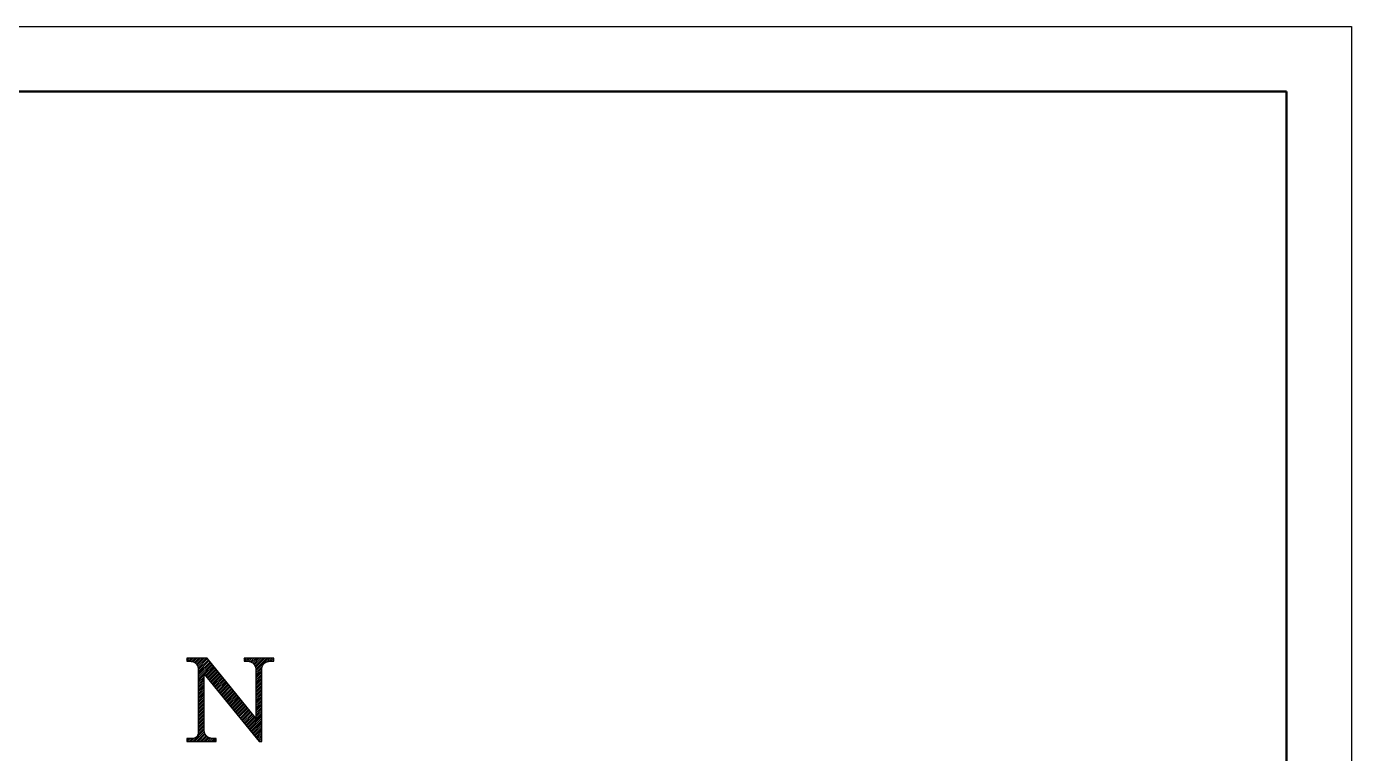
# Model space of a CAD drawing. Header units: metres. Extents: x -84460 to -84291, y -100758 to -100640.
# Drawn here: x -84311.92 to -84291.5, y -100650.72 to -100639.52 of the extents above; entities that cross this region are included whole.
import ezdxf

# ---------------------------------------------------------------- set-up
doc = ezdxf.new("R2010")
doc.units = ezdxf.units.M
doc.header["$MEASUREMENT"] = 0
doc.layers.add('LEGENDA', color=7, linetype='Continuous')

msp = doc.modelspace()

# ---------------------------------------------------------------- linework, layer by layer
at = {"layer": 'LEGENDA', "lineweight": 50}
for p, q in [((-84454.69, -100640.518), (-84292.497, -100640.518)), ((-84292.497, -100640.518), (-84292.497, -100757.457))]:
    msp.add_line(p, q, dxfattribs=at)
at = {"layer": 'LEGENDA'}
msp.add_lwpolyline([(-84291.496, -100758.458), (-84459.696, -100758.458), (-84459.696, -100639.517), (-84291.496, -100639.517)], close=True, dxfattribs=at)
at = {"layer": 'LEGENDA', "color": 7}
for points in [[(-84309.45, -100649.254, 0), (-84309.45, -100649.301, 0), (-84309.394, -100649.301, 0), (-84309.379, -100649.302, 0), (-84309.363, -100649.305, 0), (-84309.348, -100649.31, 0), (-84309.337, -100649.315, 0), (-84309.328, -100649.32, 0), (-84309.319, -100649.327, 0), (-84309.314, -100649.33, 0), (-84309.309, -100649.336, 0), (-84309.304, -100649.341, 0), (-84309.299, -100649.347, 0), (-84309.294, -100649.353, 0), (-84309.291, -100649.357, 0), (-84309.287, -100649.364, 0), (-84309.283, -100649.372, 0), (-84309.279, -100649.383, 0), (-84309.276, -100649.392, 0), (-84309.274, -100649.403, 0), (-84309.273, -100649.411, 0), (-84309.272, -100649.42, 0), (-84309.272, -100649.423, 0), (-84309.272, -100650.403, 0), (-84309.273, -100650.413, 0), (-84309.274, -100650.421, 0), (-84309.276, -100650.428, 0), (-84309.278, -100650.434, 0), (-84309.282, -100650.442, 0), (-84309.285, -100650.449, 0), (-84309.29, -100650.455, 0), (-84309.296, -100650.463, 0), (-84309.301, -100650.467, 0), (-84309.307, -100650.473, 0), (-84309.313, -100650.477, 0), (-84309.322, -100650.482, 0), (-84309.328, -100650.484, 0), (-84309.337, -100650.487, 0), (-84309.347, -100650.49, 0), (-84309.45, -100650.49, 0), (-84309.45, -100650.536, 0), (-84308.994, -100650.536, 0), (-84308.994, -100650.49, 0), (-84309.052, -100650.49, 0), (-84309.062, -100650.489, 0), (-84309.077, -100650.487, 0), (-84309.089, -100650.484, 0), (-84309.098, -100650.481, 0), (-84309.109, -100650.476, 0), (-84309.122, -100650.468, 0), (-84309.13, -100650.463, 0), (-84309.14, -100650.455, 0), (-84309.148, -100650.446, 0), (-84309.156, -100650.437, 0), (-84309.164, -100650.424, 0), (-84309.169, -100650.414, 0), (-84309.175, -100650.397, 0), (-84309.178, -100650.387, 0), (-84309.179, -100650.379, 0), (-84309.179, -100649.498, 0), (-84308.334, -100650.536, 0), (-84308.292, -100650.536, 0), (-84308.292, -100649.422, 0), (-84308.292, -100649.413, 0), (-84308.29, -100649.402, 0), (-84308.288, -100649.392, 0), (-84308.285, -100649.382, 0), (-84308.281, -100649.371, 0), (-84308.277, -100649.363, 0), (-84308.272, -100649.355, 0), (-84308.266, -100649.347, 0), (-84308.259, -100649.339, 0), (-84308.252, -100649.332, 0), (-84308.241, -100649.323, 0), (-84308.235, -100649.319, 0), (-84308.227, -100649.315, 0), (-84308.218, -100649.31, 0), (-84308.208, -100649.307, 0), (-84308.2, -100649.304, 0), (-84308.188, -100649.302, 0), (-84308.179, -100649.301, 0), (-84308.106, -100649.301, 0), (-84308.106, -100649.254, 0), (-84308.564, -100649.254, 0), (-84308.564, -100649.301, 0), (-84308.508, -100649.301, 0), (-84308.499, -100649.301, 0), (-84308.485, -100649.303, 0), (-84308.474, -100649.306, 0), (-84308.465, -100649.309, 0), (-84308.455, -100649.313, 0), (-84308.444, -100649.319, 0), (-84308.436, -100649.324, 0), (-84308.427, -100649.331, 0), (-84308.418, -100649.34, 0), (-84308.411, -100649.348, 0), (-84308.403, -100649.36, 0), (-84308.398, -100649.369, 0), (-84308.394, -100649.379, 0), (-84308.39, -100649.39, 0), (-84308.388, -100649.395, 0), (-84308.386, -100649.404, 0), (-84308.385, -100649.412, 0), (-84308.385, -100649.423, 0), (-84308.385, -100650.175, 0), (-84309.133, -100649.254, 0), (-84309.45, -100649.254, 0)], [(-84309.45, -100649.3, 0), (-84309.405, -100649.254, 0)], [(-84309.45, -100649.271, 0), (-84309.434, -100649.254, 0)], [(-84309.423, -100649.301, 0), (-84309.377, -100649.254, 0)], [(-84309.395, -100649.301, 0), (-84309.349, -100649.254, 0)], [(-84309.37, -100649.304, 0), (-84309.32, -100649.254, 0)], [(-84309.348, -100649.31, 0), (-84309.292, -100649.254, 0)], [(-84309.329, -100649.32, 0), (-84309.264, -100649.254, 0)], [(-84309.313, -100649.332, 0), (-84309.236, -100649.254, 0)], [(-84309.299, -100649.346, 0), (-84309.207, -100649.254, 0)], [(-84309.288, -100649.363, 0), (-84309.179, -100649.254, 0)], [(-84309.279, -100649.383, 0), (-84309.151, -100649.254, 0)], [(-84309.273, -100649.405, 0), (-84309.128, -100649.26, 0)], [(-84309.272, -100649.432, 0), (-84309.116, -100649.276, 0)], [(-84309.272, -100649.461, 0), (-84309.103, -100649.291, 0)], [(-84309.272, -100649.489, 0), (-84309.09, -100649.307, 0)], [(-84308.564, -100649.29, 0), (-84308.529, -100649.254, 0)], [(-84308.564, -100649.262, 0), (-84308.557, -100649.254, 0)], [(-84308.547, -100649.301, 0), (-84308.5, -100649.254, 0)], [(-84308.518, -100649.301, 0), (-84308.472, -100649.254, 0)], [(-84308.491, -100649.302, 0), (-84308.444, -100649.254, 0)], [(-84308.468, -100649.308, 0), (-84308.415, -100649.254, 0)], [(-84308.449, -100649.316, 0), (-84308.387, -100649.254, 0)], [(-84308.432, -100649.327, 0), (-84308.359, -100649.254, 0)], [(-84308.417, -100649.341, 0), (-84308.331, -100649.254, 0)], [(-84308.405, -100649.357, 0), (-84308.302, -100649.254, 0)], [(-84308.395, -100649.376, 0), (-84308.274, -100649.254, 0)], [(-84308.388, -100649.397, 0), (-84308.246, -100649.254, 0)], [(-84308.385, -100649.422, 0), (-84308.217, -100649.254, 0)], [(-84308.385, -100649.45, 0), (-84308.189, -100649.254, 0)], [(-84308.216, -100649.31, 0), (-84308.161, -100649.254, 0)], [(-84308.179, -100649.301, 0), (-84308.133, -100649.254, 0)], [(-84308.151, -100649.301, 0), (-84308.106, -100649.256, 0)], [(-84308.122, -100649.301, 0), (-84308.106, -100649.285, 0)], [(-84309.272, -100649.517, 0), (-84309.078, -100649.323, 0)], [(-84309.272, -100649.546, 0), (-84309.065, -100649.338, 0)], [(-84309.272, -100649.574, 0), (-84309.052, -100649.354, 0)], [(-84309.272, -100649.602, 0), (-84309.179, -100649.509, 0)], [(-84309.174, -100649.504, 0), (-84309.039, -100649.369, 0)], [(-84309.162, -100649.52, 0), (-84309.027, -100649.385, 0)], [(-84309.149, -100649.536, 0), (-84309.014, -100649.401, 0)], [(-84309.136, -100649.551, 0), (-84309.001, -100649.416, 0)], [(-84309.123, -100649.567, 0), (-84308.989, -100649.432, 0)], [(-84309.111, -100649.582, 0), (-84308.976, -100649.447, 0)], [(-84309.098, -100649.598, 0), (-84308.963, -100649.463, 0)], [(-84309.085, -100649.613, 0), (-84308.951, -100649.479, 0)], [(-84309.073, -100649.629, 0), (-84308.938, -100649.494, 0)], [(-84309.06, -100649.645, 0), (-84308.925, -100649.51, 0)], [(-84308.385, -100649.478, 0), (-84308.283, -100649.376, 0)], [(-84308.385, -100649.507, 0), (-84308.292, -100649.413, 0)], [(-84308.385, -100649.535, 0), (-84308.292, -100649.442, 0)], [(-84308.385, -100649.563, 0), (-84308.292, -100649.47, 0)], [(-84308.385, -100649.591, 0), (-84308.292, -100649.499, 0)], [(-84309.272, -100649.63, 0), (-84309.179, -100649.538, 0)], [(-84309.272, -100649.659, 0), (-84309.179, -100649.566, 0)], [(-84309.272, -100649.687, 0), (-84309.179, -100649.594, 0)], [(-84309.272, -100649.715, 0), (-84309.179, -100649.622, 0)], [(-84309.272, -100649.744, 0), (-84309.179, -100649.651, 0)], [(-84309.272, -100649.772, 0), (-84309.179, -100649.679, 0)], [(-84309.272, -100649.8, 0), (-84309.179, -100649.707, 0)], [(-84309.047, -100649.66, 0), (-84308.913, -100649.525, 0)], [(-84309.035, -100649.676, 0), (-84308.9, -100649.541, 0)], [(-84309.022, -100649.691, 0), (-84308.887, -100649.557, 0)], [(-84309.009, -100649.707, 0), (-84308.875, -100649.572, 0)], [(-84308.997, -100649.722, 0), (-84308.862, -100649.588, 0)], [(-84308.984, -100649.738, 0), (-84308.849, -100649.603, 0)], [(-84308.971, -100649.754, 0), (-84308.837, -100649.619, 0)], [(-84308.958, -100649.769, 0), (-84308.824, -100649.635, 0)], [(-84308.946, -100649.785, 0), (-84308.811, -100649.65, 0)], [(-84308.933, -100649.8, 0), (-84308.799, -100649.666, 0)], [(-84308.92, -100649.816, 0), (-84308.786, -100649.681, 0)], [(-84308.908, -100649.832, 0), (-84308.773, -100649.697, 0)], [(-84308.895, -100649.847, 0), (-84308.76, -100649.713, 0)], [(-84308.385, -100649.62, 0), (-84308.292, -100649.527, 0)], [(-84308.385, -100649.648, 0), (-84308.292, -100649.555, 0)], [(-84308.385, -100649.676, 0), (-84308.292, -100649.583, 0)], [(-84308.385, -100649.705, 0), (-84308.292, -100649.612, 0)], [(-84308.385, -100649.733, 0), (-84308.292, -100649.64, 0)], [(-84308.385, -100649.761, 0), (-84308.292, -100649.668, 0)], [(-84308.385, -100649.789, 0), (-84308.292, -100649.697, 0)], [(-84309.272, -100649.828, 0), (-84309.179, -100649.736, 0)], [(-84309.272, -100649.857, 0), (-84309.179, -100649.764, 0)], [(-84309.272, -100649.885, 0), (-84309.179, -100649.792, 0)], [(-84309.272, -100649.913, 0), (-84309.179, -100649.82, 0)], [(-84309.272, -100649.942, 0), (-84309.179, -100649.849, 0)], [(-84309.272, -100649.97, 0), (-84309.179, -100649.877, 0)], [(-84309.272, -100649.998, 0), (-84309.179, -100649.905, 0)], [(-84308.882, -100649.863, 0), (-84308.748, -100649.728, 0)], [(-84308.87, -100649.878, 0), (-84308.735, -100649.744, 0)], [(-84308.857, -100649.894, 0), (-84308.722, -100649.76, 0)], [(-84308.844, -100649.91, 0), (-84308.71, -100649.775, 0)], [(-84308.831, -100649.925, 0), (-84308.697, -100649.791, 0)], [(-84308.819, -100649.941, 0), (-84308.684, -100649.806, 0)], [(-84308.806, -100649.956, 0), (-84308.672, -100649.822, 0)], [(-84308.793, -100649.972, 0), (-84308.659, -100649.838, 0)], [(-84308.781, -100649.987, 0), (-84308.646, -100649.853, 0)], [(-84308.768, -100650.003, 0), (-84308.634, -100649.869, 0)], [(-84308.755, -100650.019, 0), (-84308.621, -100649.884, 0)], [(-84308.743, -100650.034, 0), (-84308.608, -100649.9, 0)], [(-84308.73, -100650.05, 0), (-84308.596, -100649.916, 0)], [(-84308.385, -100649.818, 0), (-84308.292, -100649.725, 0)], [(-84308.385, -100649.846, 0), (-84308.292, -100649.753, 0)], [(-84308.385, -100649.874, 0), (-84308.292, -100649.781, 0)], [(-84308.385, -100649.903, 0), (-84308.292, -100649.81, 0)], [(-84308.385, -100649.931, 0), (-84308.292, -100649.838, 0)], [(-84308.385, -100649.959, 0), (-84308.292, -100649.866, 0)], [(-84308.385, -100649.987, 0), (-84308.292, -100649.895, 0)], [(-84309.272, -100650.026, 0), (-84309.179, -100649.934, 0)], [(-84309.272, -100650.055, 0), (-84309.179, -100649.962, 0)], [(-84309.272, -100650.083, 0), (-84309.179, -100649.99, 0)], [(-84309.272, -100650.111, 0), (-84309.179, -100650.018, 0)], [(-84309.272, -100650.14, 0), (-84309.179, -100650.047, 0)], [(-84309.272, -100650.168, 0), (-84309.179, -100650.075, 0)], [(-84309.272, -100650.196, 0), (-84309.179, -100650.103, 0)], [(-84308.717, -100650.065, 0), (-84308.583, -100649.931, 0)], [(-84308.705, -100650.081, 0), (-84308.57, -100649.947, 0)], [(-84308.692, -100650.097, 0), (-84308.558, -100649.962, 0)], [(-84308.679, -100650.112, 0), (-84308.545, -100649.978, 0)], [(-84308.666, -100650.128, 0), (-84308.532, -100649.994, 0)], [(-84308.654, -100650.143, 0), (-84308.519, -100650.009, 0)], [(-84308.641, -100650.159, 0), (-84308.507, -100650.025, 0)], [(-84308.628, -100650.175, 0), (-84308.494, -100650.04, 0)], [(-84308.616, -100650.19, 0), (-84308.481, -100650.056, 0)], [(-84308.603, -100650.206, 0), (-84308.469, -100650.072, 0)], [(-84308.59, -100650.221, 0), (-84308.456, -100650.087, 0)], [(-84308.578, -100650.237, 0), (-84308.443, -100650.103, 0)], [(-84308.565, -100650.252, 0), (-84308.431, -100650.118, 0)], [(-84308.514, -100650.315, 0), (-84308.292, -100650.093, 0)], [(-84308.501, -100650.33, 0), (-84308.292, -100650.121, 0)], [(-84308.385, -100650.016, 0), (-84308.292, -100649.923, 0)], [(-84308.385, -100650.044, 0), (-84308.292, -100649.951, 0)], [(-84308.385, -100650.072, 0), (-84308.292, -100649.979, 0)], [(-84308.385, -100650.101, 0), (-84308.292, -100650.008, 0)], [(-84308.385, -100650.129, 0), (-84308.292, -100650.036, 0)], [(-84308.385, -100650.157, 0), (-84308.292, -100650.064, 0)], [(-84309.272, -100650.224, 0), (-84309.179, -100650.132, 0)], [(-84309.272, -100650.253, 0), (-84309.179, -100650.16, 0)], [(-84309.272, -100650.281, 0), (-84309.179, -100650.188, 0)], [(-84309.272, -100650.309, 0), (-84309.179, -100650.216, 0)], [(-84309.272, -100650.338, 0), (-84309.179, -100650.245, 0)], [(-84309.272, -100650.366, 0), (-84309.179, -100650.273, 0)], [(-84309.272, -100650.394, 0), (-84309.179, -100650.301, 0)], [(-84308.552, -100650.268, 0), (-84308.418, -100650.134, 0)], [(-84308.539, -100650.284, 0), (-84308.405, -100650.15, 0)], [(-84308.527, -100650.299, 0), (-84308.393, -100650.165, 0)], [(-84308.489, -100650.346, 0), (-84308.292, -100650.149, 0)], [(-84308.476, -100650.362, 0), (-84308.292, -100650.177, 0)], [(-84308.463, -100650.377, 0), (-84308.292, -100650.206, 0)], [(-84308.451, -100650.393, 0), (-84308.292, -100650.234, 0)], [(-84308.438, -100650.408, 0), (-84308.292, -100650.262, 0)], [(-84308.425, -100650.424, 0), (-84308.292, -100650.291, 0)], [(-84308.412, -100650.439, 0), (-84308.292, -100650.319, 0)], [(-84309.45, -100650.516, 0), (-84309.424, -100650.49, 0)], [(-84309.442, -100650.536, 0), (-84309.396, -100650.49, 0)], [(-84309.414, -100650.536, 0), (-84309.368, -100650.49, 0)], [(-84309.386, -100650.536, 0), (-84309.337, -100650.487, 0)], [(-84309.358, -100650.536, 0), (-84309.179, -100650.358, 0)], [(-84309.329, -100650.536, 0), (-84309.178, -100650.385, 0)], [(-84309.301, -100650.536, 0), (-84309.172, -100650.407, 0)], [(-84309.275, -100650.426, 0), (-84309.179, -100650.33, 0)], [(-84309.273, -100650.536, 0), (-84309.163, -100650.426, 0)], [(-84309.244, -100650.536, 0), (-84309.151, -100650.443, 0)], [(-84309.216, -100650.536, 0), (-84309.137, -100650.457, 0)], [(-84309.188, -100650.536, 0), (-84309.121, -100650.469, 0)], [(-84309.16, -100650.536, 0), (-84309.103, -100650.479, 0)], [(-84309.131, -100650.536, 0), (-84309.081, -100650.486, 0)], [(-84309.103, -100650.536, 0), (-84309.056, -100650.489, 0)], [(-84309.075, -100650.536, 0), (-84309.028, -100650.49, 0)], [(-84309.046, -100650.536, 0), (-84309, -100650.49, 0)], [(-84309.018, -100650.536, 0), (-84308.994, -100650.512, 0)], [(-84308.4, -100650.455, 0), (-84308.292, -100650.347, 0)], [(-84308.387, -100650.471, 0), (-84308.292, -100650.375, 0)], [(-84308.374, -100650.486, 0), (-84308.292, -100650.404, 0)], [(-84308.362, -100650.502, 0), (-84308.292, -100650.432, 0)], [(-84308.349, -100650.517, 0), (-84308.292, -100650.46, 0)], [(-84308.336, -100650.533, 0), (-84308.292, -100650.489, 0)], [(-84308.311, -100650.536, 0), (-84308.292, -100650.517, 0)]]:
    msp.add_polyline3d(points, dxfattribs=at)

doc.saveas('drawing.dxf')
